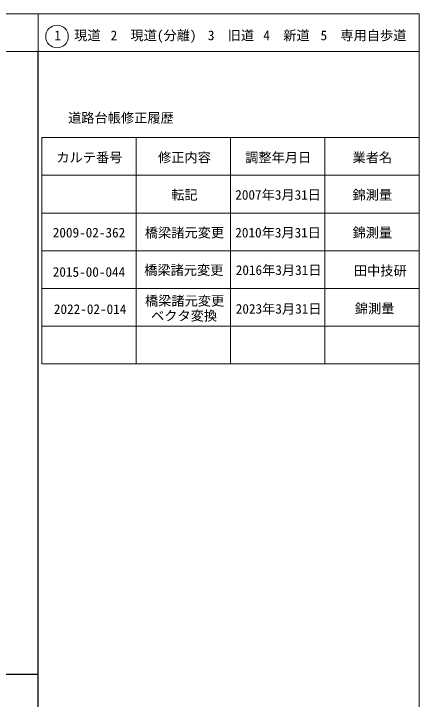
# Model space of a CAD drawing. Units: millimetres, scale not verified. Extents: x -64632 to 575368, y -97377 to 262623.
# Drawn here: x 467931 to 575368, y 80980 to 262623 of the extents above; entities that cross this region are included whole.
import ezdxf
from ezdxf.enums import TextEntityAlignment as Align

# ---------------------------------------------------------------- set-up
doc = ezdxf.new("R2010")
doc.units = ezdxf.units.MM
doc.header["$LTSCALE"] = 1000
for name, color, linetype, lineweight in [('M-TTL', 2, 'Continuous', 13), ('M-TTL-BAND', 7, 'Continuous', 25), ('M-TTL-FRAM', 2, 'Continuous', 13), ('M-TTL-LINE', 7, 'Continuous', 13), ('M-TTL-TXT', 7, 'Continuous', 13)]:
    doc.layers.add(name, color=color, linetype=linetype, lineweight=lineweight)
doc.styles.add('ＭＳ ゴシック', font='')
doc.styles.get('ＭＳ ゴシック').set_extended_font_data('MS Gothic')

msp = doc.modelspace()

# ---------------------------------------------------------------- linework, layer by layer
at = {"layer": 'M-TTL'}
for p, q in [((575368, 262623), (-64632, 262623)), ((575368, -97377), (575368, 262623))]:
    msp.add_line(p, q, dxfattribs=at)
at = {"layer": 'M-TTL-BAND'}
for p, q in [((474368, -97377), (474368, 252623)), ((-64632, 87623), (474368, 87623))]:
    msp.add_line(p, q, dxfattribs=at)
at = {"layer": 'M-TTL-FRAM'}
for p, q in [((475368, 229820), (475368, 169820)), ((475368, 229820), (575368, 229820)), ((475368, 169820), (575368, 169820))]:
    msp.add_line(p, q, dxfattribs=at)
at = {"layer": 'M-TTL-LINE'}
for p, q in [((474368, 262623), (474368, 252623)), ((-64632, 252623), (575368, 252623)), ((500368, 229820), (500368, 169820)), ((525368, 229820), (525368, 169820)), ((550368, 229820), (550368, 169820)), ((475368, 219820), (575368, 219820)), ((475368, 209820), (575368, 209820)), ((475368, 199820), (575368, 199820)), ((475368, 189820), (575368, 189820)), ((475368, 179820), (575368, 179820))]:
    msp.add_line(p, q, dxfattribs=at)
at = {"layer": 'M-TTL-TXT'}
msp.add_circle((479399, 256581), 3000, dxfattribs=at)

# ---------------------------------------------------------------- texts
at = {"layer": 'M-TTL-TXT', "style": 'ＭＳ ゴシック'}
for s, p in [('1\u3000現道', (478691, 254831)), ('2\u3000現道(分離)', (493612, 254831)), ('3\u3000旧道', (519364, 254831)), ('4\u3000新道', (534067, 254831)), ('5\u3000専用自歩道', (549221, 254831)), ('道路台帳修正履歴', (482336, 232987)), ('カルテ番号', (479235, 222490)), ('修正内容', (506164, 222490)), ('調整年月日', (529243, 222490)), ('業者名', (557672, 222490)), ('転記', (509664, 212578)), ('2007年3月31日', (526618, 212578)), ('錦測量', (557672, 212578)), ('2009-02-362', (478272, 202567)), ('橋梁諸元変更', (502664, 202567)), ('2010年3月31日', (526618, 202567)), ('錦測量', (557672, 202567)), ('橋梁諸元変更', (502498, 192644)), ('2016年3月31日', (526753, 192644)), ('田中技研', (558041, 192482)), ('2015-00-044', (478272, 192154)), ('橋梁諸元変更', (502700, 184515)), ('2022-02-014', (478567, 182296)), ('2023年3月31日', (526753, 182376)), ('錦測量', (558283, 182457)), ('ベクタ変換', (504318, 180551))]:
    msp.add_text(s, height=2566, dxfattribs=at).set_placement(p, align=Align.BOTTOM_LEFT)

doc.saveas('drawing.dxf')
